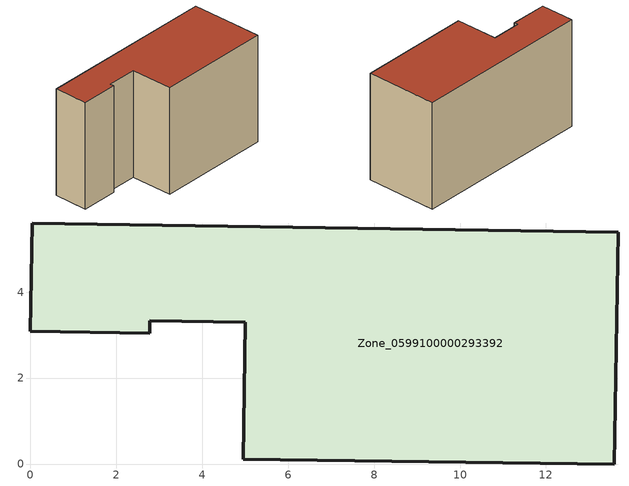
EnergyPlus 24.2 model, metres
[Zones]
Zone_0599100000293392
 floor ground (C_G): 13.68,5.39 13.59,0 4.95,0.11 5,3.3 2.78,3.33 2.78,3.04 0,3.09 0.04,5.61 z0
 wall outside (C_F): 0.04,5.61 0,3.09 2.78,3.04 2.78,3.33 5,3.3 4.95,0.11 13.59,0 13.68,5.39 0.04,5.61 z0:8.18
 roof outside (C_R): 13.68,5.39 0.04,5.61 0,3.09 2.78,3.04 2.78,3.33 5,3.3 4.95,0.11 13.59,0 z8.18
[BUILDING]
Pand.0599100000293392: North Axis=0; Terrain=City; Loads Convergence Tolerance Value=0.04; Temperature Convergence Tolerance Value=0.4; Solar Distribution=FullExterior; Maximum Number of Warmup Days=25; Minimum Number of Warmup Days=1
[Site:Location]
Rotterdam.The.Hague.AP_ZH_NLD Design_Conditions: Latitude=51.96; Longitude=4.45; Time Zone=1; Elevation=-4.5
[SITE:GROUNDTEMPERATURE:BUILDINGSURFACE]
18, 18, 18, 18, 18, 18, 18, 18, 18, 18, 18, 18
[MATERIAL] Thermal Absorptance=0.9; Solar Absorptance=0.7; Visible Absorptance=0.7
Name | Roughness | Thickness | Conductivity | Density | Specific Heat
G.TI.1975-1991 | MediumSmooth | 0.15 | 0.288461 | 540 | 1210
F.TI.1975-1991 | Rough | 0.3 | 0.230769 | 1920 | 840
R.TI.1975-1991 | MediumRough | 0.2 | 0.153846 | 1500 | 1000
[CONSTRUCTION]
C_G: G.TI.1975-1991
C_F: F.TI.1975-1991
C_R: R.TI.1975-1991
[ZONE]
Zone_0599100000293392: Type=1; Multiplier=1; Ceiling Height=Autocalculate; Volume=Autocalculate; Floor Area=autocalculate; Part of Total Floor Area=Yes
[ZONEINFILTRATION:DESIGNFLOWRATE]
Infil_Zone_0599100000293392: Zone or ZoneList or Space or SpaceList=Zone_0599100000293392; Schedule=AlwaysOn; Design Flow Rate Calculation Method=Flow/Area; Flow Rate per Floor Area=0.003; Constant Term Coefficient=1; Temperature Term Coefficient=0; Velocity Term Coefficient=0; Velocity Squared Term Coefficient=0
[HVACTEMPLATE:ZONE:IDEALLOADSAIRSYSTEM]
Zone_0599100000293392: Maximum Heating Supply Air Temperature=50; Minimum Cooling Supply Air Temperature=13; Maximum Heating Supply Air Humidity Ratio=0.0156; Minimum Cooling Supply Air Humidity Ratio=0.0077; Heating Limit=NoLimit; Cooling Limit=NoLimit; Dehumidification Control Type=ConstantSensibleHeatRatio; Cooling Sensible Heat Ratio=0.7; Dehumidification Setpoint=60; Humidification Control Type=None; Humidification Setpoint=30; Outdoor Air Method=None; Outdoor Air Flow Rate per Person=0.00944; Outdoor Air Flow Rate per Zone Floor Area=0; Outdoor Air Flow Rate per Zone=0; Demand Controlled Ventilation Type=None; Outdoor Air Economizer Type=NoEconomizer; Heat Recovery Type=None; Sensible Heat Recovery Effectiveness=0.7; Latent Heat Recovery Effectiveness=0.65
[ZONECONTROL:THERMOSTAT]
ThermostatControl_Zone_0599100000293392: Zone or ZoneList=Zone_0599100000293392; Control Type Schedule=DualSetpointControlType; Control 1=Thermostat_Zone_0599100000293392; Temperature Difference Between Cutout And Setpoint=0
[THERMOSTATSETPOINT:DUALSETPOINT]
Thermostat_Zone_0599100000293392: Heating Setpoint Temperature Schedule=HeatingSetpoint_Zone_0599100000293392; Cooling Setpoint Temperature Schedule=CoolingSetpoint_Zone_0599100000293392
[SCHEDULE:COMPACT]
HeatingSetpoint_Zone_0599100000293392: Through: 12/31, For: AllDays, Until: 24:00, 21
CoolingSetpoint_Zone_0599100000293392: Through: 12/31, For: AllDays, Until: 24:00, 24
DualSetpointControlType: Through: 12/31, For: AllDays, Until: 24:00, 4
AlwaysOn: Through: 12/31, For: AllDays, Until: 24:00, 1
